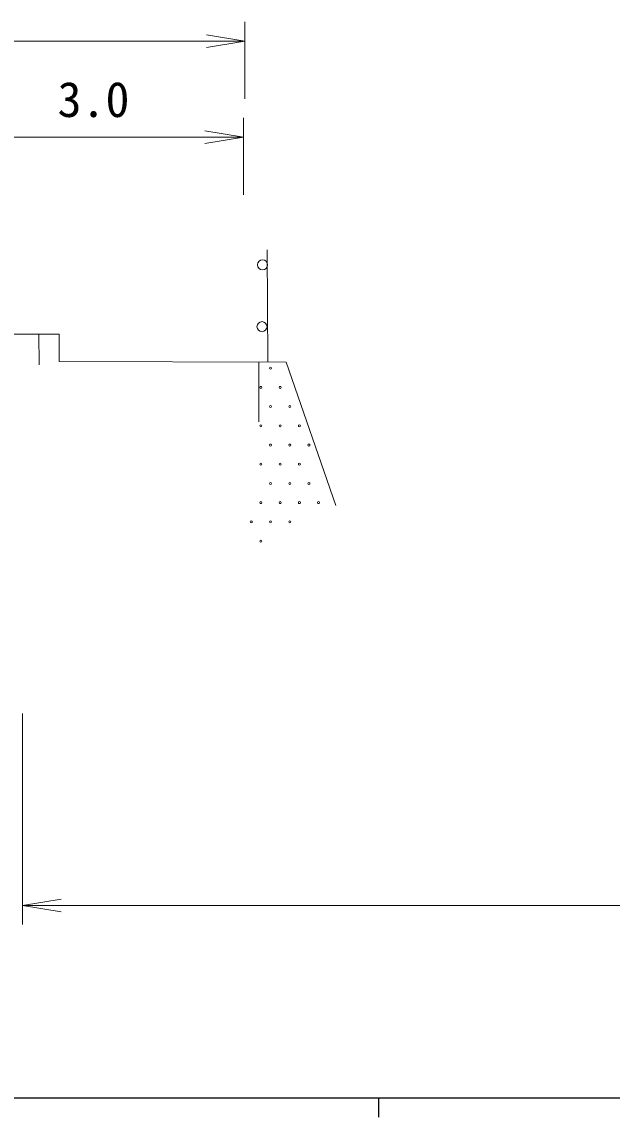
# Model space of a CAD drawing. Units: millimetres, scale not verified. Extents: x 40000 to 680000, y 20000 to 380000.
# Drawn here: x 249445 to 280149, y 204000 to 261000 of the extents above; entities that cross this region are included whole.
import ezdxf
from ezdxf.enums import TextEntityAlignment as Align

# ---------------------------------------------------------------- set-up
doc = ezdxf.new("R2010")
doc.units = ezdxf.units.MM
doc.header["$LTSCALE"] = 1000
for name, color, linetype, lineweight in [('M-STR-HTXT', 7, 'Continuous', 13), ('M-TTL-BAND', 7, 'Continuous', 25), ('M-WORK', 1, 'Continuous', 13)]:
    doc.layers.add(name, color=color, linetype=linetype, lineweight=lineweight)
doc.styles.add('ＭＳ ゴシック', font='')
doc.styles.get('ＭＳ ゴシック').set_extended_font_data('MS Gothic')

# ---------------------------------------------------------------- blocks, each defined once
blk = doc.blocks.new('open_arrow')
at = {"color": 0, "linetype": 'Continuous', "lineweight": -2}
blk.add_lwpolyline([(7.5, 1.25), (0, 0), (7.5, -1.25)], dxfattribs=at)

msp = doc.modelspace()

# ---------------------------------------------------------------- linework, layer by layer
at = {"layer": 'M-STR-HTXT'}
for p, q in [((261042, 257000), (261042, 261000)), ((195155, 260000), (261042, 260000)), ((260970, 252000), (260970, 256000)), ((245370, 255000), (260970, 255000)), ((249480, 225000), (249480, 214016)), ((249480, 215016), (350648, 215016))]:
    msp.add_line(p, q, dxfattribs=at)
at = {"layer": 'M-TTL-BAND'}
for p, q in [((40000, 205000), (579000, 205000)), ((268000, 205000), (268000, 204000))]:
    msp.add_line(p, q, dxfattribs=at)
at = {"layer": 'M-WORK'}
for p, q in [((262210, 249138), (262234, 243300)), ((245370, 244752), (251375, 244752)), ((250327, 244752), (250350, 243156)), ((251375, 244752), (251375, 243321)), ((251375, 243321), (263196, 243298)), ((261764, 243301), (261764, 240187)), ((263196, 243298), (265776, 235839))]:
    msp.add_line(p, q, dxfattribs=at)
for centre, radius in [((261965, 248356), 262), ((261936, 245137), 262), ((262379, 242979), 52.5), ((261879, 241979), 52.5), ((262879, 241979), 52.5), ((262379, 240979), 52.5), ((263379, 240979), 52.5), ((261879, 239979), 52.5), ((262879, 239979), 52.5), ((263879, 239979), 52.5), ((262379, 238979), 52.5), ((263379, 238979), 52.5), ((264379, 238979), 52.5), ((261879, 237979), 52.5), ((262879, 237979), 52.5), ((263879, 237979), 52.5), ((262379, 236979), 52.5), ((263379, 236979), 52.5), ((264379, 236979), 52.5), ((261879, 235979), 52.5), ((262879, 235979), 52.5), ((263879, 235979), 52.5), ((264879, 235979), 52.5), ((261379, 234979), 52.5), ((262379, 234979), 52.5), ((263379, 234979), 52.5), ((261879, 233979), 52.5)]:
    msp.add_circle(centre, radius, dxfattribs=at)

# ---------------------------------------------------------------- block references
at = {"layer": 'M-STR-HTXT', "xscale": 267, "yscale": 267, "rotation": 180}
for p in [(261042, 260000), (260970, 255000)]:
    msp.add_blockref('open_arrow', p, dxfattribs=at)
at = {"layer": 'M-STR-HTXT', "xscale": 267, "yscale": 267}
msp.add_blockref('open_arrow', (249480, 215016), dxfattribs=at)

# ---------------------------------------------------------------- texts
at = {"layer": 'M-STR-HTXT', "style": 'ＭＳ ゴシック'}
msp.add_text('3.0', height=1833, dxfattribs=at).set_placement((253170, 255500), align=Align.BOTTOM_CENTER)

doc.saveas('drawing.dxf')
